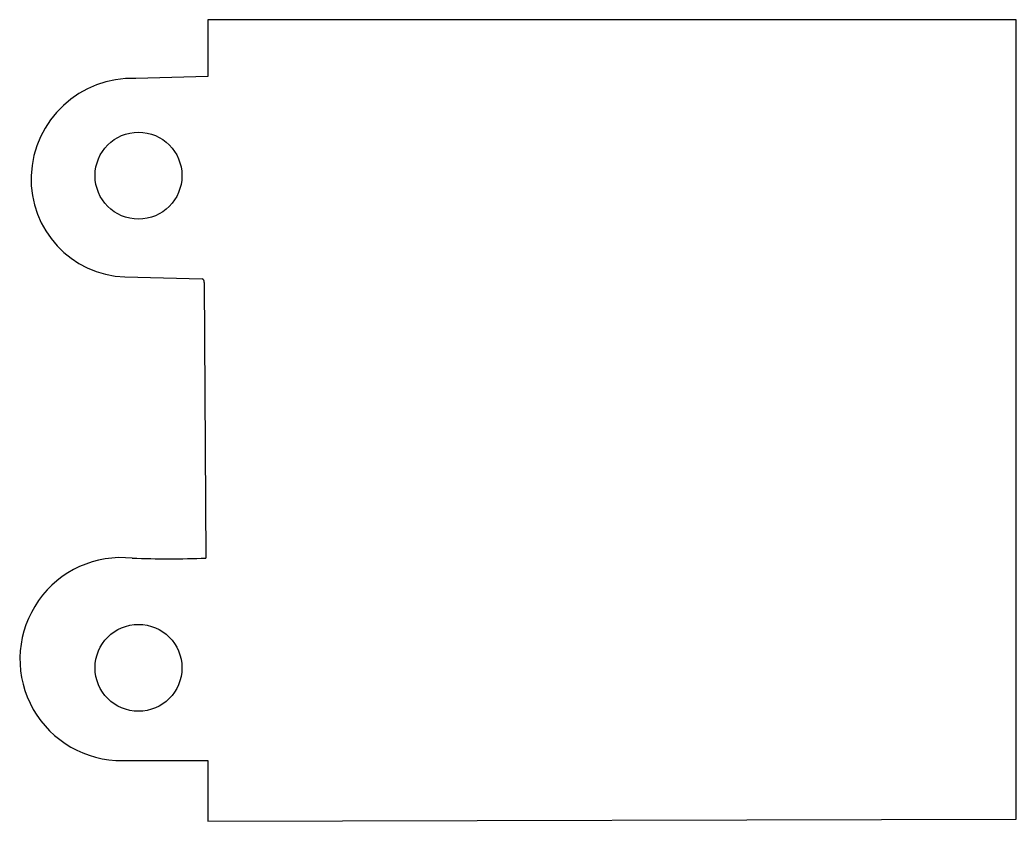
# Model space of a CAD drawing. Extents: x 2.4 to 36.8, y 64.7 to 92.4.
import ezdxf

# ---------------------------------------------------------------- set-up
doc = ezdxf.new("R2010")
doc.units = 0
doc.layers.add('20', color=30, linetype='CONTINUOUS')

msp = doc.modelspace()

# ---------------------------------------------------------------- linework, layer by layer
at = {"layer": '20'}
for p, q in [((36.81, 92.38), (8.89, 92.38)), ((8.89, 92.38), (8.89, 90.424)), ((36.81, 64.77), (36.81, 92.38)), ((8.89, 90.424), (6.4135, 90.3605)), ((6.0325, 83.5025), (8.6995, 83.439)), ((8.763, 83.312), (8.8265, 73.787)), ((5.715, 66.802), (8.89, 66.802)), ((8.89, 66.802), (8.89, 64.7065)), ((8.89, 64.7065), (36.81, 64.77))]:
    msp.add_line(p, q, dxfattribs=at)
for centre in [(6.5, 87), (6.5, 70)]:
    msp.add_circle(centre, 1.5, dxfattribs=at)
for centre, radius, start, end in [((6.2865, 86.868), 3.4948, 87.9174, 177.9174), ((6.1595, 86.868), 3.3679, 177.8389, 267.8389), ((8.6677, 83.3438), 0.1004, 341.5651, 71.5651), ((5.91, 70.3019), 3.5054, 83.8347, 266.8105), ((7.5565, 115.8262), 42.0584, 268.2696, 271.7304)]:
    msp.add_arc(centre, radius, start, end, dxfattribs=at)

doc.saveas('drawing.dxf')
